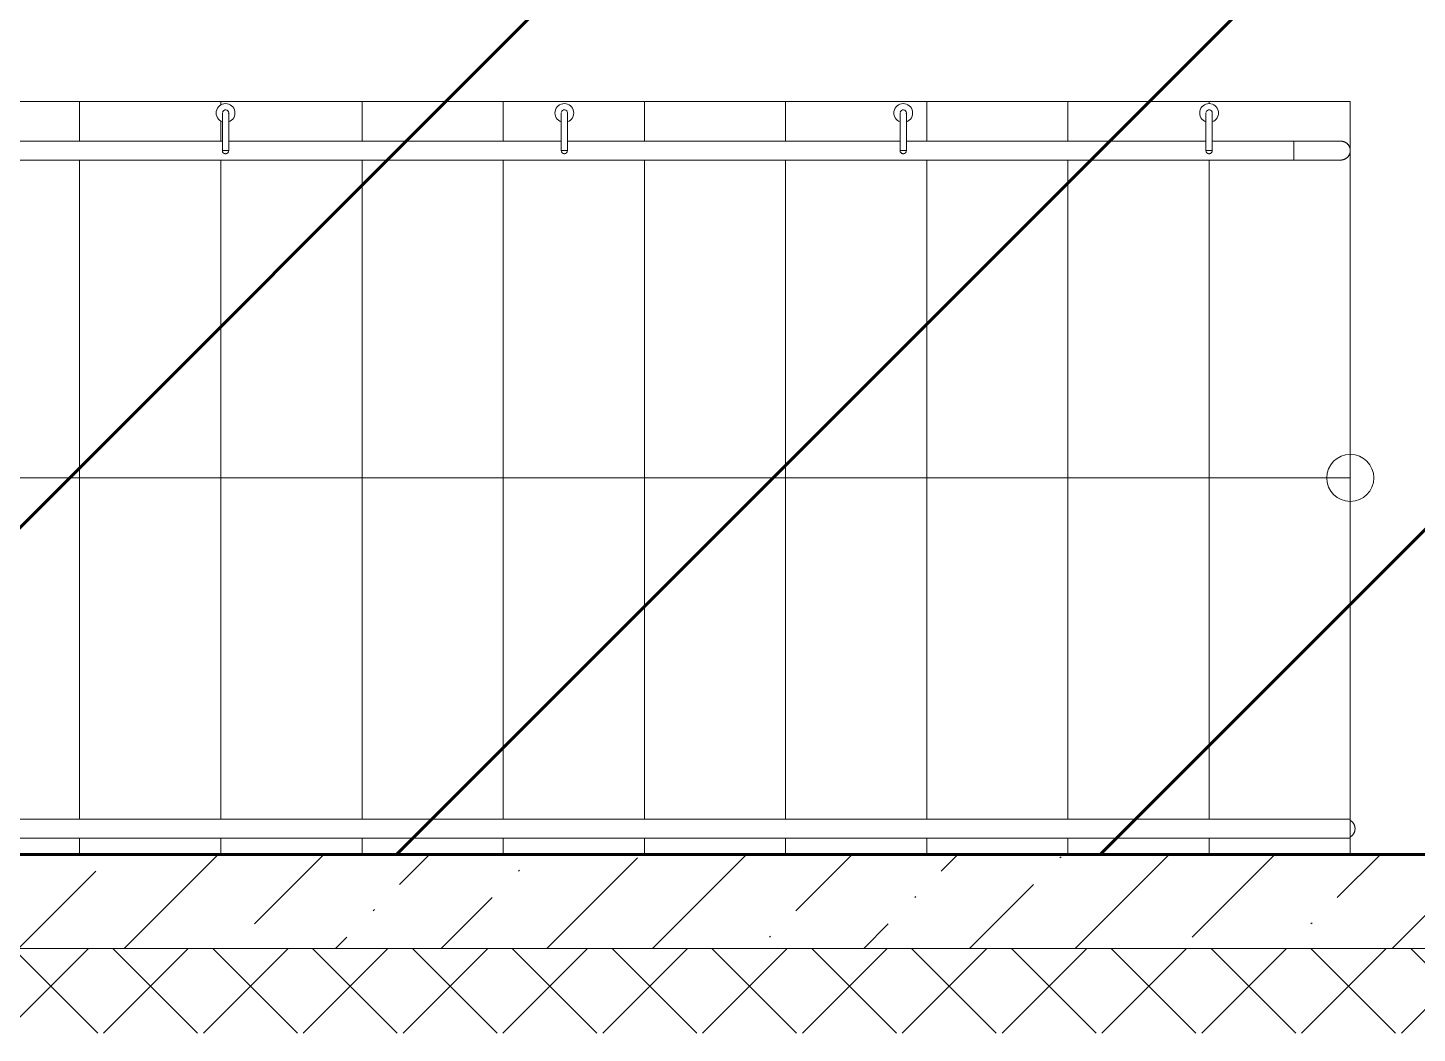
# Model space of a CAD drawing. Header units: millimetres. Extents: x -56773 to 323062, y -262288 to 76460.
# Drawn here: x -18601 to -15648, y -239489 to -237352 of the extents above; entities that cross this region are included whole.
import ezdxf

# ---------------------------------------------------------------- set-up
doc = ezdxf.new("R2010")
doc.units = ezdxf.units.MM
for name, color, linetype, lineweight in [('1.1) Шлифовка потолка', 5, 'Continuous', 60), ('Лестницы', 7, 'Continuous', 9), ('Ограждение', 7, 'Continuous', 9), ('Стены наружные', 7, 'Continuous', 18), ('Стены несущие', 7, 'Continuous', 30), ('Стены отделка', 7, 'Continuous', 30), ('Стрелки вверх', 7, 'Continuous', 18)]:
    doc.layers.add(name, color=color, linetype=linetype, lineweight=lineweight)

# ---------------------------------------------------------------- blocks, each defined once
blk = doc.blocks.new('Ограждение - D40 доп поручень 700-V21-Маркировочный 5-й')
at = {"layer": 'Ограждение'}
for p, q in [((-26.7, 6.7), (-80, 6.7)), ((-80, -6.7), (-80, 6.7)), ((-80, -6.7), (-26.7, -6.7)), ((-26.7, -6.7), (-20, -6.7))]:
    blk.add_line(p, q, dxfattribs=at)
at = {"layer": 'Ограждение', "flags": 128}
for points in [[(-86.7, 0), (-86.7, 0.3), (-86.6, 0.5), (-86.6, 0.8), (-86.6, 1.1), (-86.5, 1.3), (-86.5, 1.6), (-86.4, 1.8), (-86.3, 2.1), (-86.2, 2.3), (-86.1, 2.6), (-86, 2.8), (-85.9, 3.1), (-85.8, 3.3)], [(0, 6.7), (0, 6.7), (-0.1, 6.7), (-0.2, 6.7), (-0.3, 6.7), (-0.5, 6.7), (-0.8, 6.7), (-1, 6.7), (-1.4, 6.7), (-1.7, 6.7), (-2.1, 6.7), (-2.5, 6.7), (-3, 6.7), (-3.5, 6.7), (-4.1, 6.7), (-4.7, 6.7), (-5.3, 6.7), (-5.9, 6.7), (-6.6, 6.7), (-7.3, 6.7), (-8.1, 6.7), (-8.9, 6.7), (-9.7, 6.7), (-10.5, 6.7), (-11.4, 6.7), (-12.3, 6.7), (-13.2, 6.7), (-14.1, 6.7), (-15, 6.7), (-16, 6.7), (-17, 6.7), (-18, 6.7), (-19, 6.7), (-20, 6.7), (-21.1, 6.7), (-22.1, 6.7), (-23.2, 6.7), (-24.2, 6.7), (-25.3, 6.7), (-26.4, 6.7), (-26.7, 6.7)], [(-85.9, -3.1), (-86, -2.9), (-86.1, -2.7), (-86.2, -2.4), (-86.3, -2.2), (-86.4, -1.9), (-86.5, -1.7), (-86.5, -1.4), (-86.6, -1.1), (-86.6, -0.9), (-86.6, -0.6), (-86.7, -0.3), (-86.7, -0.1), (-86.7, 0)], [(-26.7, -6.7), (-25.6, -6.7), (-24.5, -6.7), (-23.5, -6.7), (-22.4, -6.7), (-21.4, -6.7), (-20.3, -6.7), (-19.3, -6.7), (-18.3, -6.7), (-17.3, -6.7), (-16.3, -6.7), (-15.3, -6.7), (-14.4, -6.7), (-13.4, -6.7), (-12.5, -6.7), (-11.6, -6.7), (-10.7, -6.7), (-9.9, -6.7), (-9.1, -6.7), (-8.3, -6.7), (-7.5, -6.7), (-6.8, -6.7), (-6.1, -6.7), (-5.5, -6.7), (-4.8, -6.7), (-4.2, -6.7), (-3.7, -6.7), (-3.1, -6.7), (-2.7, -6.7), (-2.2, -6.7), (-1.8, -6.7), (-1.4, -6.7), (-1.1, -6.7), (-0.8, -6.7), (-0.6, -6.7), (-0.4, -6.7), (-0.2, -6.7), (-0.1, -6.7), (0, -6.7), (0, -6.7)]]:
    blk.add_lwpolyline(points, dxfattribs=at)
at = {"layer": 'Ограждение'}
for centre, radius, start, end in [((-80, 0), 6.67, 90, 180), ((0, 0), 20, 360, 160.3657), ((0, 0), 6.67, 90, 105), ((0, 0), 6.67, 285, 90), ((-80, 0), 6.67, 180, 270), ((0, 0), 20, 199.6343, 360)]:
    blk.add_arc(centre, radius, start, end, dxfattribs=at)
blk = doc.blocks.new('Ограждение - D40 доп поручень 700-3273559-Маркировочный 5-й')
at = {"layer": 'Ограждение'}
for p, q in [((-26.7, 6.7), (-80, 6.7)), ((-80, -6.7), (-80, 6.7)), ((-80, -6.7), (-26.7, -6.7)), ((-26.7, -6.7), (-20, -6.7))]:
    blk.add_line(p, q, dxfattribs=at)
at = {"layer": 'Ограждение', "flags": 128}
for points in [[(-86.7, 0), (-86.7, 0.3), (-86.6, 0.5), (-86.6, 0.8), (-86.6, 1.1), (-86.5, 1.3), (-86.5, 1.6), (-86.4, 1.8), (-86.3, 2.1), (-86.2, 2.3), (-86.1, 2.6), (-86, 2.8), (-85.9, 3.1), (-85.8, 3.3)], [(0, 6.7), (0, 6.7), (-0.1, 6.7), (-0.2, 6.7), (-0.3, 6.7), (-0.5, 6.7), (-0.8, 6.7), (-1, 6.7), (-1.4, 6.7), (-1.7, 6.7), (-2.1, 6.7), (-2.5, 6.7), (-3, 6.7), (-3.5, 6.7), (-4.1, 6.7), (-4.7, 6.7), (-5.3, 6.7), (-5.9, 6.7), (-6.6, 6.7), (-7.3, 6.7), (-8.1, 6.7), (-8.9, 6.7), (-9.7, 6.7), (-10.5, 6.7), (-11.4, 6.7), (-12.3, 6.7), (-13.2, 6.7), (-14.1, 6.7), (-15, 6.7), (-16, 6.7), (-17, 6.7), (-18, 6.7), (-19, 6.7), (-20, 6.7), (-21.1, 6.7), (-22.1, 6.7), (-23.2, 6.7), (-24.2, 6.7), (-25.3, 6.7), (-26.4, 6.7), (-26.7, 6.7)], [(-85.9, -3.1), (-86, -2.9), (-86.1, -2.7), (-86.2, -2.4), (-86.3, -2.2), (-86.4, -1.9), (-86.5, -1.7), (-86.5, -1.4), (-86.6, -1.1), (-86.6, -0.9), (-86.6, -0.6), (-86.7, -0.3), (-86.7, -0.1), (-86.7, 0)], [(-26.7, -6.7), (-25.6, -6.7), (-24.5, -6.7), (-23.5, -6.7), (-22.4, -6.7), (-21.4, -6.7), (-20.3, -6.7), (-19.3, -6.7), (-18.3, -6.7), (-17.3, -6.7), (-16.3, -6.7), (-15.3, -6.7), (-14.4, -6.7), (-13.4, -6.7), (-12.5, -6.7), (-11.6, -6.7), (-10.7, -6.7), (-9.9, -6.7), (-9.1, -6.7), (-8.3, -6.7), (-7.5, -6.7), (-6.8, -6.7), (-6.1, -6.7), (-5.5, -6.7), (-4.8, -6.7), (-4.2, -6.7), (-3.7, -6.7), (-3.1, -6.7), (-2.7, -6.7), (-2.2, -6.7), (-1.8, -6.7), (-1.4, -6.7), (-1.1, -6.7), (-0.8, -6.7), (-0.6, -6.7), (-0.4, -6.7), (-0.2, -6.7), (-0.1, -6.7), (0, -6.7), (0, -6.7)]]:
    blk.add_lwpolyline(points, dxfattribs=at)
at = {"layer": 'Ограждение'}
for centre, radius, start, end in [((-80, 0), 6.67, 90, 180), ((0, 0), 20, 360, 160.3657), ((0, 0), 6.67, 90, 105), ((0, 0), 6.67, 285, 90), ((-80, 0), 6.67, 180, 270), ((0, 0), 20, 199.6343, 360)]:
    blk.add_arc(centre, radius, start, end, dxfattribs=at)
blk = doc.blocks.new('Ограждение - D40 доп поручень 700-3273561-Маркировочный 5-й')
at = {"layer": 'Ограждение'}
for p, q in [((-26.7, 6.7), (-80, 6.7)), ((-80, -6.7), (-80, 6.7)), ((-80, -6.7), (-26.7, -6.7)), ((-26.7, -6.7), (-20, -6.7))]:
    blk.add_line(p, q, dxfattribs=at)
at = {"layer": 'Ограждение', "flags": 128}
for points in [[(-86.7, 0), (-86.7, 0.3), (-86.6, 0.5), (-86.6, 0.8), (-86.6, 1.1), (-86.5, 1.3), (-86.5, 1.6), (-86.4, 1.8), (-86.3, 2.1), (-86.2, 2.3), (-86.1, 2.6), (-86, 2.8), (-85.9, 3.1), (-85.8, 3.3)], [(0, 6.7), (0, 6.7), (-0.1, 6.7), (-0.2, 6.7), (-0.3, 6.7), (-0.5, 6.7), (-0.8, 6.7), (-1, 6.7), (-1.4, 6.7), (-1.7, 6.7), (-2.1, 6.7), (-2.5, 6.7), (-3, 6.7), (-3.5, 6.7), (-4.1, 6.7), (-4.7, 6.7), (-5.3, 6.7), (-5.9, 6.7), (-6.6, 6.7), (-7.3, 6.7), (-8.1, 6.7), (-8.9, 6.7), (-9.7, 6.7), (-10.5, 6.7), (-11.4, 6.7), (-12.3, 6.7), (-13.2, 6.7), (-14.1, 6.7), (-15, 6.7), (-16, 6.7), (-17, 6.7), (-18, 6.7), (-19, 6.7), (-20, 6.7), (-21.1, 6.7), (-22.1, 6.7), (-23.2, 6.7), (-24.2, 6.7), (-25.3, 6.7), (-26.4, 6.7), (-26.7, 6.7)], [(-85.9, -3.1), (-86, -2.9), (-86.1, -2.7), (-86.2, -2.4), (-86.3, -2.2), (-86.4, -1.9), (-86.5, -1.7), (-86.5, -1.4), (-86.6, -1.1), (-86.6, -0.9), (-86.6, -0.6), (-86.7, -0.3), (-86.7, -0.1), (-86.7, 0)], [(-26.7, -6.7), (-25.6, -6.7), (-24.5, -6.7), (-23.5, -6.7), (-22.4, -6.7), (-21.4, -6.7), (-20.3, -6.7), (-19.3, -6.7), (-18.3, -6.7), (-17.3, -6.7), (-16.3, -6.7), (-15.3, -6.7), (-14.4, -6.7), (-13.4, -6.7), (-12.5, -6.7), (-11.6, -6.7), (-10.7, -6.7), (-9.9, -6.7), (-9.1, -6.7), (-8.3, -6.7), (-7.5, -6.7), (-6.8, -6.7), (-6.1, -6.7), (-5.5, -6.7), (-4.8, -6.7), (-4.2, -6.7), (-3.7, -6.7), (-3.1, -6.7), (-2.7, -6.7), (-2.2, -6.7), (-1.8, -6.7), (-1.4, -6.7), (-1.1, -6.7), (-0.8, -6.7), (-0.6, -6.7), (-0.4, -6.7), (-0.2, -6.7), (-0.1, -6.7), (0, -6.7), (0, -6.7)]]:
    blk.add_lwpolyline(points, dxfattribs=at)
at = {"layer": 'Ограждение'}
for centre, radius, start, end in [((-80, 0), 6.67, 90, 180), ((0, 0), 20, 360, 160.3657), ((0, 0), 6.67, 90, 105), ((0, 0), 6.67, 285, 90), ((-80, 0), 6.67, 180, 270), ((0, 0), 20, 199.6343, 360)]:
    blk.add_arc(centre, radius, start, end, dxfattribs=at)
blk = doc.blocks.new('Ограждение - D40 доп поручень 700-3273563-Маркировочный 5-й')
at = {"layer": 'Ограждение'}
for p, q in [((-26.7, 6.7), (-80, 6.7)), ((-80, -6.7), (-80, 6.7)), ((-80, -6.7), (-26.7, -6.7)), ((-26.7, -6.7), (-20, -6.7))]:
    blk.add_line(p, q, dxfattribs=at)
at = {"layer": 'Ограждение', "flags": 128}
for points in [[(-86.7, 0), (-86.7, 0.3), (-86.6, 0.5), (-86.6, 0.8), (-86.6, 1.1), (-86.5, 1.3), (-86.5, 1.6), (-86.4, 1.8), (-86.3, 2.1), (-86.2, 2.3), (-86.1, 2.6), (-86, 2.8), (-85.9, 3.1), (-85.8, 3.3)], [(0, 6.7), (0, 6.7), (-0.1, 6.7), (-0.2, 6.7), (-0.3, 6.7), (-0.5, 6.7), (-0.8, 6.7), (-1, 6.7), (-1.4, 6.7), (-1.7, 6.7), (-2.1, 6.7), (-2.5, 6.7), (-3, 6.7), (-3.5, 6.7), (-4.1, 6.7), (-4.7, 6.7), (-5.3, 6.7), (-5.9, 6.7), (-6.6, 6.7), (-7.3, 6.7), (-8.1, 6.7), (-8.9, 6.7), (-9.7, 6.7), (-10.5, 6.7), (-11.4, 6.7), (-12.3, 6.7), (-13.2, 6.7), (-14.1, 6.7), (-15, 6.7), (-16, 6.7), (-17, 6.7), (-18, 6.7), (-19, 6.7), (-20, 6.7), (-21.1, 6.7), (-22.1, 6.7), (-23.2, 6.7), (-24.2, 6.7), (-25.3, 6.7), (-26.4, 6.7), (-26.7, 6.7)], [(-85.9, -3.1), (-86, -2.9), (-86.1, -2.7), (-86.2, -2.4), (-86.3, -2.2), (-86.4, -1.9), (-86.5, -1.7), (-86.5, -1.4), (-86.6, -1.1), (-86.6, -0.9), (-86.6, -0.6), (-86.7, -0.3), (-86.7, -0.1), (-86.7, 0)], [(-26.7, -6.7), (-25.6, -6.7), (-24.5, -6.7), (-23.5, -6.7), (-22.4, -6.7), (-21.4, -6.7), (-20.3, -6.7), (-19.3, -6.7), (-18.3, -6.7), (-17.3, -6.7), (-16.3, -6.7), (-15.3, -6.7), (-14.4, -6.7), (-13.4, -6.7), (-12.5, -6.7), (-11.6, -6.7), (-10.7, -6.7), (-9.9, -6.7), (-9.1, -6.7), (-8.3, -6.7), (-7.5, -6.7), (-6.8, -6.7), (-6.1, -6.7), (-5.5, -6.7), (-4.8, -6.7), (-4.2, -6.7), (-3.7, -6.7), (-3.1, -6.7), (-2.7, -6.7), (-2.2, -6.7), (-1.8, -6.7), (-1.4, -6.7), (-1.1, -6.7), (-0.8, -6.7), (-0.6, -6.7), (-0.4, -6.7), (-0.2, -6.7), (-0.1, -6.7), (0, -6.7), (0, -6.7)]]:
    blk.add_lwpolyline(points, dxfattribs=at)
at = {"layer": 'Ограждение'}
for centre, radius, start, end in [((-80, 0), 6.67, 90, 180), ((0, 0), 20, 360, 160.3657), ((0, 0), 6.67, 90, 105), ((0, 0), 6.67, 285, 90), ((-80, 0), 6.67, 180, 270), ((0, 0), 20, 199.6343, 360)]:
    blk.add_arc(centre, radius, start, end, dxfattribs=at)
blk = doc.blocks.new('Ограждение - Ограждение-3273453-Маркировочный 5-й')
at = {"extrusion": (0, 0, -1), "zscale": -1, "rotation": 90.00000000000021}
for name, p in [('Ограждение - D40 доп поручень 700-3273563-Маркировочный 5-й', (18190, 12780.4)), ('Ограждение - D40 доп поручень 700-3273561-Маркировочный 5-й', (17470, 12780.4)), ('Ограждение - D40 доп поручень 700-3273559-Маркировочный 5-й', (16750, 12780.4)), ('Ограждение - D40 доп поручень 700-V21-Маркировочный 5-й', (16100, 12780.4))]:
    blk.add_blockref(name, p, dxfattribs=at)
blk = doc.blocks.new('Тип верхнего поручня - Верхний поручень_Внутренний_-3273469-Маркировочный 5-й')
at = {"layer": 'Ограждение'}
for p, q in [((-18196.4, 12720.4), (-18903.6, 12720.4)), ((-17476.4, 12720.4), (-18183.6, 12720.4)), ((-16756.4, 12720.4), (-17463.6, 12720.4)), ((-16121.3, 12720.4), (-16743.6, 12720.4)), ((-15920, 12720.4), (-16086.8, 12720.4)), ((-15920, 12720.4), (-15920, 12680.4)), ((-19698.4, 12680.4), (-16121.3, 12680.4)), ((-16086.8, 12680.4), (-15920, 12680.4))]:
    blk.add_line(p, q, dxfattribs=at)
at = {"layer": 'Ограждение', "flags": 128}
for points in [[(-16121.3, 12720.4), (-16118.9, 12720.4), (-16116.4, 12720.4), (-16113.8, 12720.4), (-16111.2, 12720.4), (-16108.5, 12720.4), (-16106.4, 12720.4)], [(-16093.6, 12720.4), (-16092.1, 12720.4), (-16089.3, 12720.4), (-16086.8, 12720.4)], [(-16086.8, 12680.4), (-16089.6, 12680.4), (-16092.4, 12680.4), (-16095.2, 12680.4), (-16098, 12680.4), (-16100.7, 12680.4), (-16103.5, 12680.4), (-16106.2, 12680.4), (-16108.8, 12680.4), (-16111.5, 12680.4), (-16114.1, 12680.4), (-16116.6, 12680.4), (-16119.1, 12680.4), (-16121.3, 12680.4)]]:
    blk.add_lwpolyline(points, dxfattribs=at)
blk = doc.blocks.new('Тип верхнего поручня - D40 шаг 200-V22-Маркировочный 5-й')
at = {"layer": 'Ограждение'}
for p, q in [((0, 0), (0, 20)), ((0, -20), (0, 0))]:
    blk.add_line(p, q, dxfattribs=at)
at = {"layer": 'Ограждение', "flags": 128}
for points in [[(0, 20), (4, 20), (8, 20), (12, 20), (15.9, 20), (19.9, 20), (23.8, 20), (27.6, 20), (31.5, 20), (35.2, 20), (38.9, 20), (42.6, 20), (46.2, 20), (49.7, 20), (53.1, 20), (56.5, 20), (59.7, 20), (62.9, 20), (65.9, 20), (68.9, 20), (71.7, 20), (74.5, 20), (77.1, 20), (79.6, 20), (81.9, 20), (84.1, 20), (86.2, 20), (88.2, 20), (90, 20), (91.7, 20), (93.2, 20), (94.6, 20), (95.8, 20), (96.9, 20), (97.8, 20), (98.5, 20), (99.1, 20), (99.6, 20), (99.9, 20), (100, 20), (100, 20)], [(100, 20), (99.9, 20), (99.7, 20), (99.3, 20), (98.7, 20), (98, 20), (97.1, 20), (96.1, 20), (94.9, 20), (93.6, 20), (92.1, 20), (90.5, 20), (88.7, 20), (86.8, 20), (84.7, 20), (82.5, 20), (80.2, 20), (77.8, 20), (75.2, 20), (72.5, 20), (69.7, 20), (66.7, 20), (63.7, 20), (60.6, 20), (57.4, 20), (54, 20), (50.6, 20), (47.1, 20), (43.6, 20), (39.9, 20), (36.2, 20), (32.5, 20), (28.7, 20), (24.8, 20), (20.9, 20), (17, 20), (13, 20), (9.1, 20), (5.1, 20), (1.1, 20), (0, 20)], [(100, 20), (100.8, 20), (101.6, 19.9), (102.4, 19.9), (103.2, 19.7), (104, 19.6), (104.8, 19.4), (105.5, 19.2), (106.3, 19), (107, 18.7), (107.8, 18.4), (108.5, 18.1), (109.2, 17.7), (109.9, 17.4), (110.6, 16.9), (111.3, 16.5), (111.9, 16), (112.6, 15.6), (113.2, 15), (113.8, 14.5), (114.3, 13.9), (114.9, 13.3), (115.4, 12.7), (115.9, 12.1), (116.4, 11.5), (116.8, 10.8), (117.2, 10.1), (117.6, 9.4), (118, 8.7), (118.3, 8), (118.6, 7.2), (118.9, 6.5), (119.2, 5.7), (119.4, 5), (119.6, 4.2), (119.7, 3.4), (119.8, 2.6), (119.9, 1.8), (120, 1), (120, 0.2), (120, 0)], [(120, 0), (120, -0.8), (119.9, -1.6), (119.9, -2.4), (119.7, -3.2), (119.6, -4), (119.4, -4.8), (119.2, -5.5), (119, -6.3), (118.7, -7), (118.4, -7.8), (118.1, -8.5), (117.7, -9.2), (117.4, -9.9), (116.9, -10.6), (116.5, -11.3), (116, -11.9), (115.6, -12.6), (115, -13.2), (114.5, -13.8), (113.9, -14.3), (113.3, -14.9), (112.7, -15.4), (112.1, -15.9), (111.5, -16.4), (110.8, -16.8), (110.1, -17.2), (109.4, -17.6), (108.7, -18), (108, -18.3), (107.2, -18.6), (106.5, -18.9), (105.7, -19.2), (105, -19.4), (104.2, -19.6), (103.4, -19.7), (102.6, -19.8), (101.8, -19.9), (101, -20), (100.2, -20), (100, -20)], [(0, -20), (4, -20), (8, -20), (12, -20), (15.9, -20), (19.9, -20), (23.8, -20), (27.6, -20), (31.5, -20), (35.2, -20), (38.9, -20), (42.6, -20), (46.2, -20), (49.7, -20), (53.1, -20), (56.5, -20), (59.7, -20), (62.9, -20), (65.9, -20), (68.9, -20), (71.7, -20), (74.5, -20), (77.1, -20), (79.6, -20), (81.9, -20), (84.1, -20), (86.2, -20), (88.2, -20), (90, -20), (91.7, -20), (93.2, -20), (94.6, -20), (95.8, -20), (96.9, -20), (97.8, -20), (98.5, -20), (99.1, -20), (99.6, -20), (99.9, -20), (100, -20), (100, -20)], [(100, -20), (99.9, -20), (99.7, -20), (99.3, -20), (98.7, -20), (98, -20), (97.1, -20), (96.1, -20), (94.9, -20), (93.6, -20), (92.1, -20), (90.5, -20), (88.7, -20), (86.8, -20), (84.7, -20), (82.5, -20), (80.2, -20), (77.8, -20), (75.2, -20), (72.5, -20), (69.7, -20), (66.7, -20), (63.7, -20), (60.6, -20), (57.4, -20), (54, -20), (50.6, -20), (47.1, -20), (43.6, -20), (39.9, -20), (36.2, -20), (32.5, -20), (28.7, -20), (24.8, -20), (20.9, -20), (17, -20), (13, -20), (9.1, -20), (5.1, -20), (1.1, -20), (0, -20)]]:
    blk.add_lwpolyline(points, dxfattribs=at)
blk = doc.blocks.new('Тип перил - Перила_Внутренний_-3273837-Маркировочный 5-й')
at = {"layer": 'Ограждение'}
for p, q in [((-15800, 11279.6), (-19698.4, 11279.6)), ((-19698.4, 11239.6), (-15800, 11239.6))]:
    blk.add_line(p, q, dxfattribs=at)
at = {"layer": 'Ограждение', "flags": 128}
blk.add_lwpolyline([(-15800, 11279.6), (-15800, 11278.9), (-15800, 11276.9), (-15800, 11273.7), (-15800, 11269.6), (-15800, 11264.7), (-15800, 11259.6), (-15800, 11254.4), (-15800, 11249.6), (-15800, 11245.4), (-15800, 11242.2), (-15800, 11240.3), (-15800, 11239.6)], dxfattribs=at)
blk = doc.blocks.new('Тип перил - D40-V25-Маркировочный 5-й')
at = {"layer": 'Ограждение', "flags": 128}
for points in [[(-15799.8, 11276.8), (-15798.7, 11276.2), (-15797.7, 11275.5), (-15796.8, 11274.8), (-15796, 11274), (-15795.3, 11273.3), (-15794.7, 11272.6), (-15794.1, 11271.9), (-15793.6, 11271.3), (-15793.2, 11270.6), (-15792.8, 11270), (-15792.4, 11269.4), (-15792.1, 11268.8), (-15791.8, 11268.2), (-15791.6, 11267.7), (-15791.3, 11267.1), (-15791.1, 11266.6), (-15791, 11266.1), (-15790.8, 11265.6), (-15790.6, 11265.1), (-15790.5, 11264.7), (-15790.4, 11264.2), (-15790.3, 11263.8), (-15790.2, 11263.3), (-15790.1, 11262.9), (-15790.1, 11262.5), (-15790, 11262.1), (-15790, 11261.7), (-15789.9, 11261.3), (-15789.9, 11260.9), (-15789.9, 11260.5), (-15789.9, 11260.1), (-15789.9, 11259.7), (-15789.9, 11259.6)], [(-15799.8, 11242.3), (-15798.7, 11243), (-15797.7, 11243.7), (-15796.8, 11244.4), (-15796, 11245.1), (-15795.3, 11245.8), (-15794.7, 11246.5), (-15794.1, 11247.2), (-15793.6, 11247.9), (-15793.2, 11248.5), (-15792.8, 11249.2), (-15792.4, 11249.8), (-15792.1, 11250.4), (-15791.8, 11250.9), (-15791.6, 11251.5), (-15791.3, 11252), (-15791.1, 11252.5), (-15791, 11253), (-15790.8, 11253.5), (-15790.6, 11254), (-15790.5, 11254.5), (-15790.4, 11254.9), (-15790.3, 11255.4), (-15790.2, 11255.8), (-15790.1, 11256.2), (-15790.1, 11256.6), (-15790, 11257.1), (-15790, 11257.5), (-15789.9, 11257.9), (-15789.9, 11258.3), (-15789.9, 11258.7), (-15789.9, 11259.1), (-15789.9, 11259.5), (-15789.9, 11259.6)]]:
    blk.add_lwpolyline(points, dxfattribs=at)

msp = doc.modelspace()

# ---------------------------------------------------------------- hatches: boundary and pattern name
at = {"layer": '1.1) Шлифовка потолка', "transparency": 33554687}
h = msp.add_hatch(dxfattribs=at)
h.set_pattern_fill('ANSI31', color=5, scale=333)
h.paths.add_polyline_path([(-21290.6385, -235708.7359), (-13090.6385, -235708.7359), (-13090.6385, -239108.7359), (-21290.6385, -239108.7359)])
at = {"layer": 'Стены наружные', "lineweight": 9}
h = msp.add_hatch(dxfattribs=at)
h.set_pattern_fill('FP_2', color=256, style=0, pattern_type=2)
h.set_pattern_definition([(45, (9.36, -250313.7), (84.1895, 308.696), [396.875, -79.375, 3.353, -76.022])])
h.paths.add_polyline_path([(-13090.6385, -239308.7359), (-13090.6385, -239108.7359), (-21290.6385, -239108.7359), (-21290.6385, -239308.7359), (-14315.2247, -239308.7359), (-14313.575, -239299.3402), (-14310.1828, -239293.4909), (-14305.3726, -239288.7995), (-14299.9045, -239285.7457), (-14295.2757, -239284.3464), (-14290.6385, -239283.7359), (-14281.3477, -239285.7559), (-14275.7969, -239288.8821), (-14271.186, -239293.3713), (-14267.7176, -239299.3026), (-14266.3801, -239303.8945), (-14265.6385, -239308.7359), (-13615.2247, -239308.7359), (-13613.575, -239299.3402), (-13610.1828, -239293.4909), (-13605.3726, -239288.7995), (-13599.9045, -239285.7457), (-13595.2757, -239284.3464), (-13590.4769, -239283.7572), (-13581.3477, -239285.7559), (-13575.7969, -239288.8821), (-13571.186, -239293.3713), (-13567.7176, -239299.3026), (-13566.3801, -239303.8945), (-13565.6385, -239308.7359), (-13261.8473, -239308.7359)])
h = msp.add_hatch(dxfattribs=at)
h.set_pattern_fill('FP_4', color=256, style=0, pattern_type=2)
h.set_pattern_definition([(45, (9.36, -250313.7), (-106.066, 106.066), []), (135, (9.36, -250313.7), (-106.066, -106.066), [])])
h.paths.add_polyline_path([(-21490.6385, -239488.7359), (-14315.6385, -239488.7359), (-14315.6385, -239308.7359), (-21490.6385, -239308.7359)])
h.paths.add_polyline_path([(-12710.6385, -239488.7359), (-12710.6385, -239308.7359), (-13565.6385, -239308.7359), (-13565.6109, -239488.7359), (-12900.869, -239488.7359)])
h.paths.add_polyline_path([(-14254.5379, -239488.7359), (-13615.6385, -239488.7359), (-13615.6385, -239455.7359), (-14265.6385, -239455.7359), (-14265.6385, -239488.7359), (-14262.9643, -239488.7359)])
h.paths.add_polyline_path([(-14254.5379, -239425.7359), (-13615.6385, -239425.7359), (-13615.6385, -239363.7359), (-14265.6385, -239363.7359), (-14265.6385, -239425.7359)])
h.paths.add_polyline_path([(-13615.6385, -239333.7359), (-13615.6385, -239308.7359), (-14265.6385, -239308.7359), (-14265.6385, -239333.7359), (-13622.8257, -239333.7359)])

# ---------------------------------------------------------------- linework, layer by layer
at = {"layer": '1.1) Шлифовка потолка'}
msp.add_lwpolyline([(-21290.6385, -235708.7359), (-13090.6385, -235708.7359), (-13090.6385, -239108.7359), (-21290.6385, -239108.7359)], close=True, dxfattribs=at)
at = {"layer": 'Лестницы'}
for p, q in [((-18490.6385, -237508.7359), (-18790.6385, -237508.7359)), ((-18190.6385, -237508.7359), (-18490.6385, -237508.7359)), ((-18490.6385, -237593.564), (-18490.6385, -237508.7359)), ((-18490.6385, -237593.564), (-18490.6385, -237508.7359)), ((-17890.6385, -237508.7359), (-18190.6385, -237508.7359)), ((-18190.6385, -237515.7905), (-18190.6385, -237508.7359)), ((-18190.6385, -237515.7905), (-18190.6385, -237508.7359)), ((-17590.6385, -237508.7359), (-17890.6385, -237508.7359)), ((-17890.6385, -237593.3359), (-17890.6385, -237508.7359)), ((-17890.6385, -237593.3359), (-17890.6385, -237508.7359)), ((-17290.6385, -237508.7359), (-17590.6385, -237508.7359)), ((-17590.6385, -237593.3359), (-17590.6385, -237508.7359)), ((-17590.6385, -237593.3359), (-17590.6385, -237508.7359)), ((-16990.6385, -237508.7359), (-17290.6385, -237508.7359)), ((-17290.6385, -237593.3359), (-17290.6385, -237508.7359)), ((-17290.6385, -237593.3359), (-17290.6385, -237508.7359)), ((-16690.6385, -237508.7359), (-16990.6385, -237508.7359)), ((-16990.6385, -237593.3359), (-16990.6385, -237508.7359)), ((-16990.6385, -237593.3359), (-16990.6385, -237508.7359)), ((-16390.6385, -237508.7359), (-16690.6385, -237508.7359)), ((-16690.6385, -237593.3359), (-16690.6385, -237508.7359)), ((-16690.6385, -237593.3359), (-16690.6385, -237508.7359)), ((-16090.6385, -237508.7359), (-16390.6385, -237508.7359)), ((-16390.6385, -237593.3359), (-16390.6385, -237508.7359)), ((-16390.6385, -237593.3359), (-16390.6385, -237508.7359)), ((-15790.6385, -237508.7359), (-16090.6385, -237508.7359)), ((-16090.6385, -237513.3359), (-16090.6385, -237508.7359)), ((-16090.6385, -237513.3359), (-16090.6385, -237508.7359)), ((-15790.6385, -239034.1359), (-15790.6385, -237508.7359)), ((-15790.6385, -239034.1359), (-15790.6385, -237508.7359)), ((-18190.6385, -237593.3359), (-18190.6385, -237550.6564)), ((-18190.6385, -237593.3359), (-18190.6385, -237550.6564)), ((-18490.6385, -239034.3454), (-18490.6385, -237633.3359)), ((-18490.6385, -239034.3454), (-18490.6385, -237633.3359)), ((-18190.6385, -239034.1359), (-18190.6385, -237633.3359)), ((-18190.6385, -239034.1359), (-18190.6385, -237633.3359)), ((-17890.6385, -239034.1359), (-17890.6385, -237633.3359)), ((-17890.6385, -239034.1359), (-17890.6385, -237633.3359)), ((-17590.6385, -239034.1359), (-17590.6385, -237633.3359)), ((-17590.6385, -239034.1359), (-17590.6385, -237633.3359)), ((-17290.6385, -239034.1359), (-17290.6385, -237633.1112)), ((-17290.6385, -239034.1359), (-17290.6385, -237633.1112)), ((-16990.6385, -239034.1359), (-16990.6385, -237633.1684)), ((-16990.6385, -239034.1359), (-16990.6385, -237633.1684)), ((-16690.6385, -239034.1359), (-16690.6385, -237633.2256)), ((-16690.6385, -239034.1359), (-16690.6385, -237633.2256)), ((-16390.6385, -239034.1359), (-16390.6385, -237633.2828)), ((-16390.6385, -239034.1359), (-16390.6385, -237633.2828)), ((-16090.6385, -239034.1359), (-16090.6385, -237633.1578)), ((-16090.6385, -239034.1359), (-16090.6385, -237633.1578)), ((-18490.6385, -239108.7359), (-18490.6385, -239073.9264)), ((-18490.6385, -239108.7359), (-18490.6385, -239073.9264)), ((-18190.6385, -239108.7359), (-18190.6385, -239074.1359)), ((-18190.6385, -239108.7359), (-18190.6385, -239074.1359)), ((-17890.6385, -239108.7359), (-17890.6385, -239074.1359)), ((-17890.6385, -239108.7359), (-17890.6385, -239074.1359)), ((-17590.6385, -239108.7359), (-17590.6385, -239074.1359)), ((-17590.6385, -239108.7359), (-17590.6385, -239074.1359)), ((-17290.6385, -239108.7359), (-17290.6385, -239074.1359)), ((-17290.6385, -239108.7359), (-17290.6385, -239074.1359)), ((-16990.6385, -239108.7359), (-16990.6385, -239074.1359)), ((-16990.6385, -239108.7359), (-16990.6385, -239074.1359)), ((-16690.6385, -239108.7359), (-16690.6385, -239074.1359)), ((-16690.6385, -239108.7359), (-16690.6385, -239074.1359)), ((-16390.6385, -239108.7359), (-16390.6385, -239074.1359)), ((-16390.6385, -239108.7359), (-16390.6385, -239074.1359)), ((-16090.6385, -239108.7359), (-16090.6385, -239074.1359)), ((-16090.6385, -239108.7359), (-16090.6385, -239074.1359)), ((-15790.6385, -239108.7359), (-15790.6385, -239074.1359)), ((-15790.6385, -239108.7359), (-15790.6385, -239074.1359))]:
    msp.add_line(p, q, dxfattribs=at)
at = {"layer": 'Стены несущие', "lineweight": 9}
msp.add_line((-13515.6385, -239108.7359), (-21290.6385, -239108.7359), dxfattribs=at)
at = {"layer": 'Стены отделка', "lineweight": 9}
msp.add_line((-14315.6385, -239308.7359), (-21490.6385, -239308.7359), dxfattribs=at)
at = {"layer": 'Стрелки вверх'}
for p, q in [((-18490.6385, -238308.7359), (-18790.6385, -238308.7359)), ((-18190.6385, -238308.7359), (-18490.6385, -238308.7359)), ((-17890.6385, -238308.7359), (-18190.6385, -238308.7359)), ((-17590.6385, -238308.7359), (-17890.6385, -238308.7359)), ((-17290.6385, -238308.7359), (-17590.6385, -238308.7359)), ((-16990.6385, -238308.7359), (-17290.6385, -238308.7359)), ((-16690.6385, -238308.7359), (-16990.6385, -238308.7359)), ((-16390.6385, -238308.7359), (-16690.6385, -238308.7359)), ((-16090.6385, -238308.7359), (-16390.6385, -238308.7359)), ((-15790.6385, -238308.7359), (-16090.6385, -238308.7359))]:
    msp.add_line(p, q, dxfattribs=at)
msp.add_circle((-15790.6385, -238308.7359), 50, dxfattribs=at)

# ---------------------------------------------------------------- block references
at = {"layer": 'Ограждение'}
for name, p in [('Тип перил - Перила_Внутренний_-3273837-Маркировочный 5-й', (9.3615, -250313.7049)), ('Тип верхнего поручня - Верхний поручень_Внутренний_-3273469-Маркировочный 5-й', (9.3615, -250313.7049)), ('Ограждение - Ограждение-3273453-Маркировочный 5-й', (9.3615, -250313.7049)), ('Тип верхнего поручня - D40 шаг 200-V22-Маркировочный 5-й', (-15910.6385, -237613.3359)), ('Тип перил - D40-V25-Маркировочный 5-й', (9.3615, -250313.7049))]:
    msp.add_blockref(name, p, dxfattribs=at)

doc.saveas('drawing.dxf')
